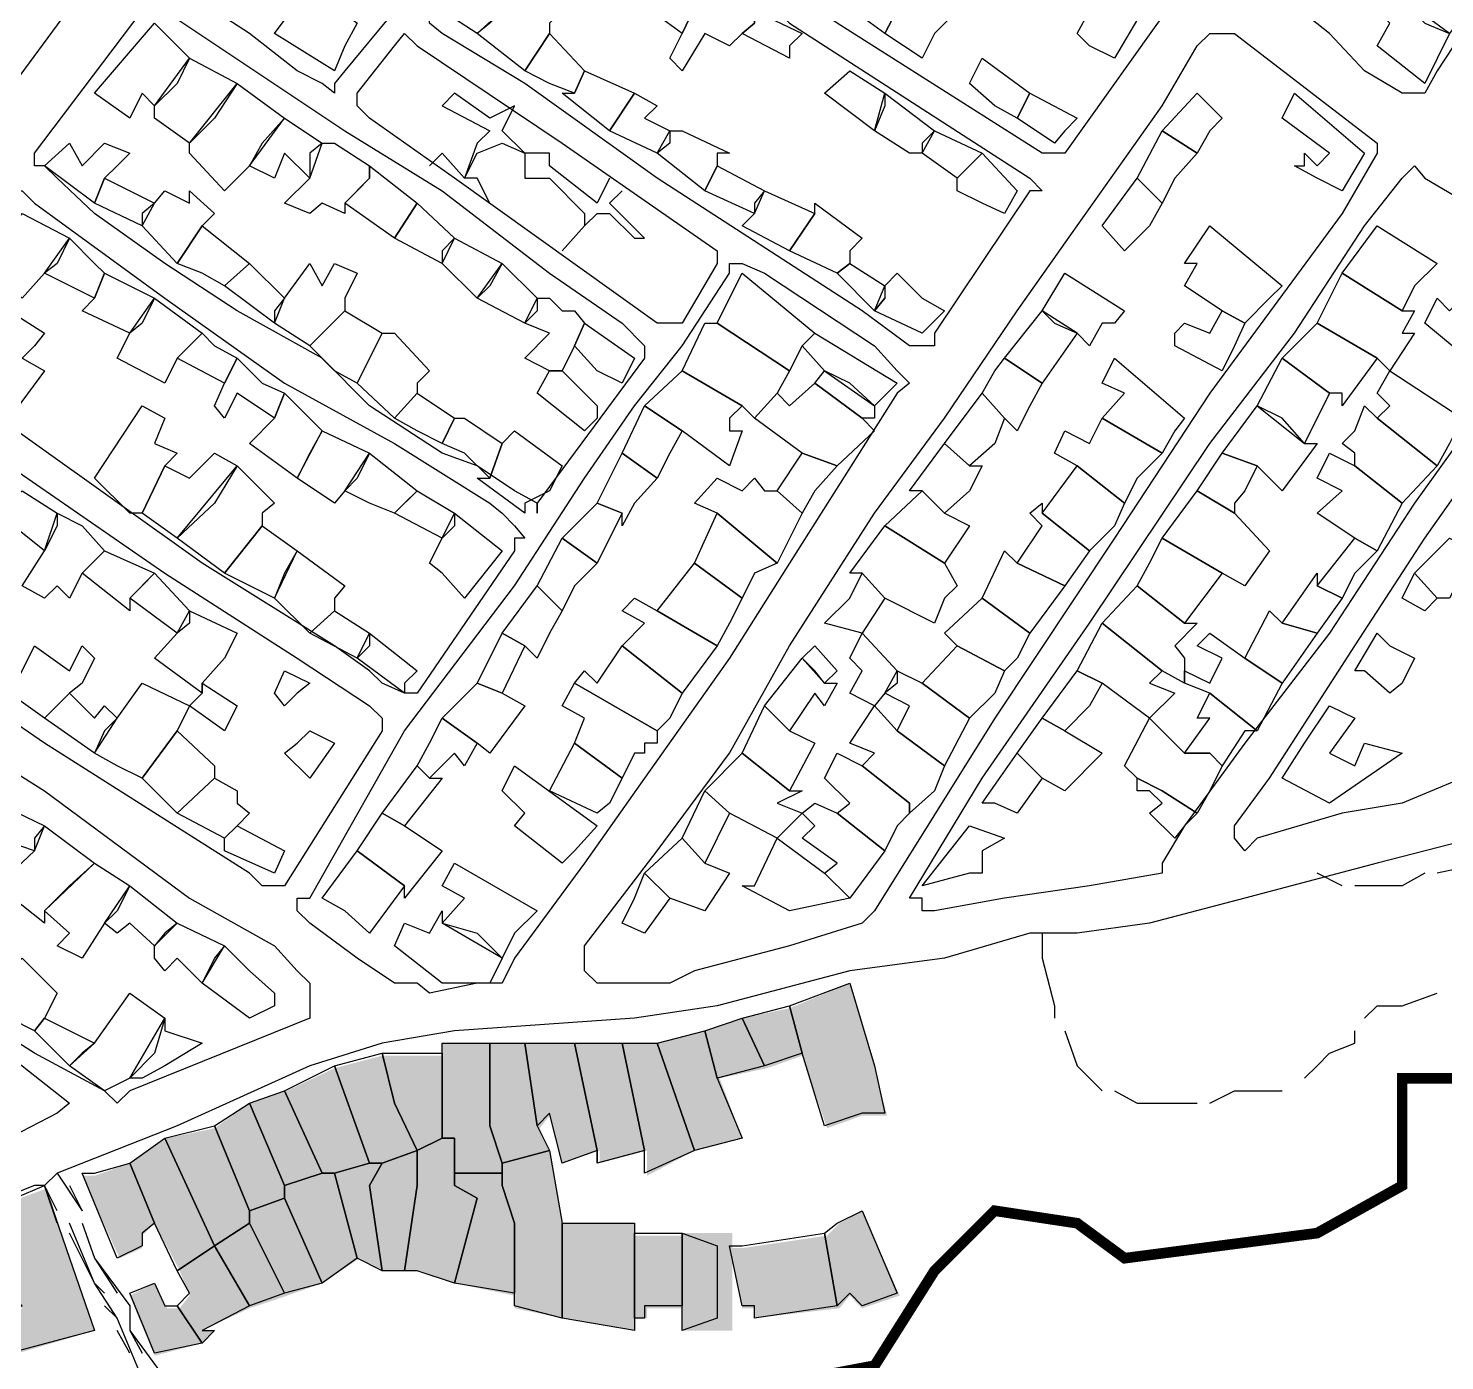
# Model space of a CAD drawing. Header units: millimetres. Extents: x -3588 to 75209, y -3737 to 38254.
# Drawn here: x 4375.6 to 4535.5, y 20234.6 to 20385.1 of the extents above; entities that cross this region are included whole.
import ezdxf

# ---------------------------------------------------------------- set-up
doc = ezdxf.new("R2010")
doc.units = ezdxf.units.MM
doc.layers.add('H', color=250, linetype='Continuous')
doc.layers.add('P', color=253, linetype='Continuous')

msp = doc.modelspace()

# ---------------------------------------------------------------- hatches: boundary and pattern name
at = {"layer": 'H', "linetype": 'Continuous'}
for points in [[(4462.976, 20269.082), (4461.552, 20274.443), (4468.338, 20277.26), (4471.154, 20267.674), (4472.563, 20262.312), (4469.746, 20262.312), (4465.793, 20260.888), (4462.976, 20269.082), (4462.976, 20269.082)], [(4462.976, 20269.082), (4459.024, 20267.674), (4456.191, 20273.323), (4461.552, 20274.443), (4462.976, 20269.082), (4462.976, 20269.082)], [(4459.024, 20267.674), (4453.662, 20266.537), (4452.238, 20271.899), (4456.191, 20273.323), (4459.024, 20267.674), (4459.024, 20267.674)], [(4453.662, 20266.537), (4456.191, 20259.768), (4450.83, 20258.36), (4446.877, 20270.49), (4452.238, 20271.899), (4453.662, 20266.537), (4453.662, 20266.537)], [(4419.782, 20258.36), (4415.541, 20256.935), (4414.133, 20256.935), (4410.18, 20267.674), (4415.541, 20269.082), (4416.95, 20263.721), (4419.782, 20258.36), (4419.782, 20258.36)], [(4422.327, 20269.082), (4422.327, 20259.768), (4419.782, 20258.36), (4416.95, 20263.721), (4415.541, 20269.082), (4422.327, 20269.082), (4422.327, 20269.082)], [(4429.097, 20256.935), (4429.097, 20255.527), (4423.735, 20255.527), (4423.735, 20259.768), (4422.327, 20259.768), (4422.327, 20269.082), (4422.327, 20270.49), (4427.688, 20270.49), (4427.688, 20260.888), (4429.097, 20256.935), (4429.097, 20256.935)], [(4431.913, 20270.49), (4433.338, 20260.888), (4434.458, 20258.36), (4429.097, 20256.935), (4427.688, 20260.888), (4427.688, 20270.49), (4431.913, 20270.49), (4431.913, 20270.49)], [(4431.913, 20270.49), (4437.275, 20270.49), (4440.107, 20258.36), (4435.866, 20256.935), (4434.458, 20262.312), (4433.338, 20260.888), (4431.913, 20270.49), (4431.913, 20270.49)], [(4445.468, 20258.36), (4440.107, 20256.935), (4440.107, 20258.36), (4437.275, 20270.49), (4442.652, 20270.49), (4445.468, 20258.36), (4445.468, 20258.36)], [(4450.83, 20258.36), (4445.468, 20255.527), (4445.468, 20258.36), (4442.652, 20270.49), (4446.877, 20270.49), (4450.83, 20258.36), (4450.83, 20258.36)], [(4414.133, 20256.935), (4410.18, 20255.527), (4408.772, 20255.527), (4404.819, 20265.129), (4410.18, 20267.674), (4414.133, 20256.935), (4414.133, 20256.935)], [(4408.772, 20255.527), (4404.819, 20254.119), (4400.578, 20263.721), (4404.819, 20265.129), (4408.772, 20255.527), (4408.772, 20255.527)], [(4404.819, 20254.119), (4404.819, 20252.998), (4400.578, 20251.574), (4396.625, 20260.888), (4400.578, 20263.721), (4404.819, 20254.119), (4404.819, 20254.119)], [(4387.039, 20256.935), (4391.264, 20259.768), (4396.625, 20247.349), (4392.688, 20244.804), (4389.856, 20250.166), (4387.039, 20256.935), (4387.039, 20256.935)], [(4396.625, 20260.888), (4400.578, 20251.574), (4400.578, 20250.166), (4396.625, 20247.349), (4391.264, 20259.768), (4396.625, 20260.888), (4396.625, 20260.888)], [(4423.735, 20255.527), (4423.735, 20254.119), (4426.552, 20252.998), (4423.735, 20243.396), (4419.782, 20244.804), (4418.374, 20244.804), (4419.782, 20254.119), (4419.782, 20258.36), (4422.327, 20259.768), (4423.735, 20259.768), (4423.735, 20255.527), (4423.735, 20255.527)], [(4419.782, 20258.36), (4419.782, 20254.119), (4418.374, 20244.804), (4415.541, 20244.804), (4414.133, 20254.119), (4415.541, 20256.935), (4419.782, 20258.36), (4419.782, 20258.36)], [(4435.866, 20250.166), (4435.866, 20239.443), (4430.505, 20240.563), (4430.505, 20241.988), (4430.505, 20244.804), (4430.505, 20250.166), (4429.097, 20254.119), (4429.097, 20255.527), (4429.097, 20256.935), (4434.458, 20258.36), (4435.866, 20250.166), (4435.866, 20250.166)], [(4440.107, 20256.935), (4440.107, 20258.36), (4440.107, 20256.935), (4440.107, 20256.935)], [(4387.039, 20256.935), (4389.856, 20250.166), (4388.447, 20248.757), (4388.447, 20247.349), (4385.903, 20246.213), (4381.678, 20255.527), (4383.086, 20255.527), (4387.039, 20256.935), (4387.039, 20256.935)], [(4414.133, 20256.935), (4415.541, 20256.935), (4414.133, 20254.119), (4415.541, 20244.804), (4413.013, 20246.213), (4410.18, 20255.527), (4414.133, 20256.935), (4414.133, 20256.935)], [(4410.18, 20255.527), (4413.013, 20246.213), (4408.772, 20243.396), (4404.819, 20252.998), (4404.819, 20254.119), (4408.772, 20255.527), (4410.18, 20255.527), (4410.18, 20255.527)], [(4430.505, 20241.988), (4423.735, 20243.396), (4426.552, 20252.998), (4423.735, 20254.119), (4423.735, 20255.527), (4429.097, 20255.527), (4429.097, 20254.119), (4430.505, 20250.166), (4430.505, 20244.804), (4430.505, 20241.988), (4430.505, 20241.988)], [(4383.086, 20238.035), (4373.484, 20235.202), (4372.363, 20239.443), (4374.892, 20240.563), (4373.484, 20241.988), (4370.939, 20251.574), (4377.725, 20254.119), (4380.253, 20246.213), (4383.086, 20238.035), (4383.086, 20238.035)], [(4408.772, 20243.396), (4404.819, 20241.988), (4400.578, 20250.166), (4400.578, 20251.574), (4404.819, 20252.998), (4408.772, 20243.396), (4408.772, 20243.396)], [(4465.793, 20248.757), (4467.201, 20250.166), (4469.746, 20251.574), (4473.987, 20241.988), (4469.746, 20240.563), (4468.338, 20241.988), (4467.201, 20240.563), (4465.793, 20248.757), (4465.793, 20248.757)], [(4396.625, 20247.349), (4400.578, 20250.166), (4404.819, 20241.988), (4400.578, 20240.563), (4396.625, 20247.349), (4396.625, 20247.349)], [(4435.866, 20250.166), (4444.06, 20250.166), (4444.06, 20248.757), (4444.06, 20239.443), (4444.06, 20238.035), (4435.866, 20239.443), (4435.866, 20250.166), (4435.866, 20250.166)], [(4449.421, 20240.563), (4445.468, 20240.563), (4445.468, 20239.443), (4444.06, 20239.443), (4444.06, 20248.757), (4449.421, 20248.757), (4449.421, 20240.563), (4449.421, 20240.563)], [(4449.421, 20238.035), (4455.071, 20238.035), (4455.071, 20249.045), (4449.421, 20249.045), (4449.421, 20238.035)], [(4465.793, 20248.757), (4467.201, 20240.563), (4457.599, 20239.443), (4457.599, 20240.563), (4456.191, 20240.563), (4454.783, 20247.349), (4456.191, 20247.349), (4465.793, 20248.757), (4465.793, 20248.757)], [(4392.688, 20244.804), (4396.625, 20247.349), (4400.578, 20240.563), (4395.217, 20238.035), (4396.625, 20238.035), (4395.217, 20236.611), (4392.688, 20240.563), (4393.808, 20241.988), (4392.688, 20244.804), (4392.688, 20244.804)], [(4387.039, 20241.988), (4389.856, 20243.396), (4391.264, 20240.563), (4392.688, 20240.563), (4395.217, 20236.611), (4389.856, 20235.202), (4387.039, 20241.988), (4387.039, 20241.988)]]:
    msp.add_hatch(color=256, dxfattribs=at).paths.add_polyline_path(points)

# ---------------------------------------------------------------- linework, layer by layer
at = {"layer": 'P'}
for points in [[(4400.578, 20384.533), (4396.625, 20387.077), (4390.992, 20389.894), (4390.992, 20391.318), (4390.992, 20392.439), (4396.625, 20402.041), (4405.955, 20415.596), (4415.541, 20430.544), (4424.856, 20442.69), (4426.28, 20442.69), (4427.688, 20442.69), (4429.097, 20442.69), (4444.06, 20431.968), (4445.18, 20430.544), (4445.18, 20429.135), (4444.06, 20427.727), (4430.505, 20408.81), (4416.95, 20387.077), (4411.317, 20380.308), (4410.18, 20378.884), (4410.18, 20377.763), (4408.772, 20378.884), (4405.955, 20380.308), (4400.578, 20384.533)], [(4369.531, 20373.522), (4353.159, 20385.669), (4351.751, 20385.669), (4351.751, 20387.077), (4359.929, 20398.088), (4374.892, 20419.533), (4387.039, 20438.737), (4388.447, 20438.737), (4389.856, 20438.737), (4395.217, 20434.496), (4404.531, 20427.727), (4405.955, 20426.319), (4405.955, 20425.182), (4403.411, 20419.533), (4393.808, 20405.994), (4387.039, 20396.68), (4372.075, 20376.355), (4370.667, 20373.522), (4369.531, 20373.522)], [(4532.129, 20377.763), (4530.72, 20377.763), (4526.479, 20380.308), (4522.526, 20384.533), (4515.757, 20389.894), (4514.348, 20389.894), (4514.348, 20391.318), (4514.348, 20392.439), (4523.951, 20404.858), (4532.129, 20415.596), (4542.851, 20433.088)], [(4491.479, 20370.994), (4490.071, 20370.994), (4466.929, 20385.669), (4435.866, 20407.402), (4435.866, 20408.81), (4448.013, 20426.319), (4448.013, 20427.727), (4449.421, 20427.727), (4451.966, 20426.319), (4457.599, 20422.366), (4487.254, 20400.633), (4503.626, 20389.894), (4505.034, 20388.486), (4492.615, 20370.994), (4491.479, 20370.994)], [(4454.783, 20392.439), (4461.552, 20385.669), (4488.662, 20368.161), (4490.071, 20366.753), (4488.662, 20366.753), (4477.924, 20350.669), (4477.924, 20349.245), (4476.516, 20349.245), (4475.107, 20349.245), (4469.746, 20353.198), (4446.605, 20368.161), (4431.641, 20378.884), (4422.327, 20384.533), (4420.903, 20385.669), (4420.903, 20387.077), (4420.903, 20388.486), (4433.05, 20405.994), (4434.458, 20405.994), (4446.605, 20398.088), (4454.783, 20392.439)], [(4451.966, 20389.894), (4449.421, 20384.533), (4444.06, 20388.486), (4448.013, 20393.847), (4448.013, 20395.271), (4453.374, 20391.318), (4451.966, 20389.894)], [(4473.699, 20393.847), (4472.291, 20392.439), (4476.516, 20391.318), (4475.107, 20389.894), (4472.291, 20384.533), (4466.929, 20388.486), (4471.154, 20393.847), (4472.291, 20396.68), (4473.699, 20395.271), (4473.699, 20393.847)], [(4534.673, 20392.439), (4540.034, 20389.894), (4536.081, 20384.533), (4530.72, 20388.486), (4533.265, 20391.318), (4532.129, 20391.318), (4533.265, 20393.847), (4534.673, 20392.439)], [(4457.599, 20387.077), (4457.599, 20385.669), (4456.191, 20384.533), (4454.783, 20383.125), (4451.966, 20384.533), (4449.421, 20380.308), (4448.013, 20381.716), (4449.421, 20384.533), (4451.966, 20389.894), (4453.374, 20391.318), (4457.599, 20387.077)], [(4495.432, 20383.125), (4494.024, 20384.533), (4495.432, 20387.077), (4498.249, 20391.318), (4502.202, 20388.486), (4498.249, 20381.716), (4495.432, 20383.125)], [(4411.317, 20383.125), (4410.18, 20380.308), (4403.411, 20384.533), (4407.364, 20389.894), (4412.725, 20385.669), (4411.317, 20383.125)], [(4427.688, 20385.669), (4426.28, 20384.533), (4422.327, 20387.077), (4423.735, 20389.894), (4429.097, 20387.077), (4427.688, 20385.669)], [(4434.458, 20385.669), (4434.458, 20384.533), (4431.641, 20380.308), (4426.28, 20384.533), (4429.097, 20387.077), (4430.505, 20389.894), (4435.866, 20387.077), (4434.458, 20385.669)], [(4477.924, 20384.533), (4476.516, 20381.716), (4472.291, 20384.533), (4475.107, 20389.894), (4480.469, 20387.077), (4477.924, 20384.533)], [(4533.265, 20385.669), (4536.081, 20384.533), (4533.265, 20378.884), (4527.904, 20383.125), (4529.312, 20385.669), (4527.904, 20387.077), (4530.72, 20388.486), (4533.265, 20385.669)], [(4540.034, 20388.486), (4534.673, 20380.308), (4533.265, 20377.763), (4532.129, 20377.763)], [(4426.28, 20335.706), (4422.327, 20337.114), (4414.133, 20342.475), (4408.772, 20347.836), (4399.17, 20353.198), (4390.992, 20358.559), (4383.086, 20364.208), (4378.845, 20368.161), (4377.437, 20369.569), (4376.3, 20369.569), (4376.3, 20370.994), (4388.447, 20387.077)], [(4392.4, 20378.884), (4389.856, 20376.355), (4388.447, 20377.763), (4387.039, 20374.947), (4383.086, 20377.763), (4389.856, 20385.669), (4393.808, 20381.716), (4392.4, 20378.884)], [(4390.992, 20387.077), (4411.317, 20373.522), (4422.327, 20366.753), (4434.458, 20357.439), (4442.652, 20351.789), (4445.18, 20349.245), (4445.18, 20347.836), (4433.05, 20331.465), (4433.05, 20330.344), (4433.05, 20331.465), (4430.505, 20332.873), (4426.28, 20335.706)], [(4461.552, 20383.125), (4461.552, 20381.716), (4456.191, 20384.533), (4457.599, 20385.669), (4457.599, 20387.077), (4462.976, 20384.533), (4461.552, 20383.125)], [(4448.013, 20351.789), (4446.605, 20351.789), (4423.735, 20368.161), (4414.133, 20374.947), (4412.725, 20376.355), (4412.725, 20377.763), (4416.95, 20383.125), (4418.086, 20384.533), (4419.494, 20383.125), (4435.866, 20372.114), (4453.374, 20359.983), (4453.374, 20358.559), (4449.421, 20351.789), (4448.013, 20351.789)], [(4434.458, 20378.884), (4431.641, 20380.308), (4434.458, 20384.533), (4438.411, 20380.308), (4437.275, 20377.763), (4434.458, 20378.884)], [(4527.904, 20372.114), (4527.904, 20370.994), (4523.951, 20364.208), (4508.987, 20343.883), (4498.249, 20327.512), (4484.71, 20307.187), (4471.154, 20285.454), (4469.746, 20284.046), (4461.552, 20281.501), (4450.83, 20278.684), (4448.013, 20277.26), (4442.652, 20277.26), (4441.227, 20277.26), (4439.819, 20277.26), (4438.411, 20278.684), (4438.411, 20280.093), (4438.411, 20281.501), (4446.605, 20292.223), (4454.783, 20303.234), (4461.552, 20315.381), (4471.154, 20330.344), (4479.06, 20341.067), (4487.254, 20353.198), (4494.024, 20362.8), (4503.626, 20376.355), (4507.579, 20383.125), (4508.987, 20384.533), (4510.395, 20384.533), (4511.804, 20384.533), (4527.904, 20372.114)], [(4396.625, 20374.947), (4393.808, 20372.114), (4389.856, 20374.947), (4389.856, 20376.355), (4393.808, 20381.716), (4399.17, 20378.884), (4396.625, 20374.947)], [(4484.71, 20376.355), (4481.877, 20378.884), (4483.301, 20381.716), (4488.662, 20377.763), (4487.254, 20374.947), (4484.71, 20376.355)], [(4441.227, 20373.522), (4435.866, 20377.763), (4437.275, 20377.763), (4438.411, 20380.308), (4444.06, 20377.763), (4441.227, 20373.522)], [(4472.291, 20376.355), (4471.154, 20373.522), (4465.505, 20377.763), (4468.338, 20380.308), (4472.291, 20377.763), (4472.291, 20376.355)], [(4402.002, 20372.114), (4400.578, 20369.569), (4397.761, 20366.753), (4393.808, 20370.994), (4393.808, 20372.114), (4399.17, 20378.884), (4404.531, 20374.947), (4402.002, 20372.114)], [(4430.505, 20376.355), (4427.688, 20374.947), (4423.735, 20377.763), (4422.327, 20376.355), (4427.688, 20373.522), (4426.28, 20372.114), (4424.856, 20368.161), (4422.327, 20370.994), (4420.903, 20369.569)], [(4448.013, 20372.114), (4446.605, 20370.994), (4441.227, 20373.522), (4444.06, 20377.763), (4446.605, 20376.355), (4445.18, 20374.947), (4448.013, 20373.522), (4448.013, 20372.114)], [(4476.516, 20372.114), (4476.516, 20370.994), (4475.107, 20370.994), (4471.154, 20373.522), (4472.291, 20377.763), (4477.924, 20373.522), (4476.516, 20372.114)], [(4492.615, 20373.522), (4491.479, 20372.114), (4487.254, 20374.947), (4488.662, 20377.763), (4494.024, 20374.947), (4492.615, 20373.522)], [(4508.987, 20373.522), (4507.579, 20370.994), (4503.626, 20373.522), (4507.579, 20377.763), (4510.395, 20374.947), (4508.987, 20373.522)], [(4521.118, 20368.161), (4518.573, 20369.569), (4519.71, 20369.569), (4519.71, 20370.994), (4521.118, 20369.569), (4522.526, 20370.994), (4517.165, 20374.947), (4518.573, 20377.763), (4526.479, 20370.994), (4523.951, 20366.753), (4521.118, 20368.161)], [(4441.227, 20368.161), (4439.819, 20365.344), (4434.458, 20369.569), (4434.458, 20370.994), (4431.641, 20370.994), (4429.097, 20373.522), (4430.505, 20376.355)], [(4407.364, 20370.994), (4407.364, 20368.161), (4404.531, 20370.994), (4403.411, 20368.161), (4400.578, 20369.569), (4404.531, 20374.947), (4408.772, 20372.114), (4407.364, 20370.994)], [(4453.374, 20370.994), (4453.374, 20369.569), (4451.966, 20366.753), (4446.605, 20370.994), (4448.013, 20373.522), (4449.421, 20373.522), (4454.783, 20370.994), (4453.374, 20370.994)], [(4481.877, 20369.569), (4480.469, 20368.161), (4476.516, 20370.994), (4477.924, 20373.522), (4483.301, 20370.994), (4481.877, 20369.569)], [(4505.034, 20368.161), (4503.626, 20365.344), (4500.793, 20368.161), (4503.626, 20373.522), (4507.579, 20370.994), (4505.034, 20368.161)], [(4385.631, 20369.569), (4384.206, 20368.161), (4383.086, 20365.344), (4377.437, 20369.569), (4380.253, 20372.114), (4381.678, 20369.569), (4384.206, 20372.114), (4387.039, 20370.994), (4385.631, 20369.569)], [(4412.725, 20366.753), (4411.317, 20365.344), (4411.317, 20364.208), (4408.772, 20365.344), (4407.364, 20364.208), (4404.531, 20365.344), (4407.364, 20368.161), (4408.772, 20372.114), (4410.18, 20372.114), (4414.133, 20369.569), (4414.133, 20368.161), (4412.725, 20366.753)], [(4427.688, 20365.344), (4426.28, 20368.161), (4424.856, 20368.161), (4426.28, 20370.994), (4429.097, 20372.114), (4431.641, 20370.994), (4431.641, 20369.569), (4431.641, 20368.161), (4434.458, 20368.161), (4438.411, 20364.208), (4438.411, 20362.8)], [(4483.301, 20365.344), (4480.469, 20366.753), (4480.469, 20368.161), (4483.301, 20370.994), (4487.254, 20366.753), (4485.83, 20364.208), (4483.301, 20365.344)], [(4388.447, 20364.208), (4388.447, 20362.8), (4383.086, 20365.344), (4384.206, 20368.161), (4389.856, 20365.344), (4388.447, 20364.208)], [(4416.95, 20361.391), (4411.317, 20365.344), (4414.133, 20368.161), (4414.133, 20369.569), (4419.494, 20365.344), (4416.95, 20361.391)], [(4457.599, 20365.344), (4457.599, 20364.208), (4451.966, 20366.753), (4453.374, 20369.569), (4458.736, 20366.753), (4457.599, 20365.344)], [(4477.924, 20285.454), (4476.516, 20285.454), (4476.516, 20286.862), (4475.107, 20286.862), (4483.301, 20300.417), (4495.432, 20317.909), (4508.987, 20338.234), (4518.573, 20350.669), (4526.479, 20362.8), (4530.72, 20368.161), (4532.129, 20369.569), (4533.265, 20368.161), (4549.637, 20358.559)], [(4502.202, 20362.8), (4499.385, 20359.983), (4496.84, 20362.8), (4500.793, 20368.161), (4503.626, 20365.344), (4502.202, 20362.8)], [(4430.505, 20328.92), (4431.641, 20327.512), (4430.505, 20327.512), (4430.505, 20326.103), (4419.494, 20310.02), (4418.086, 20310.02), (4415.541, 20311.14), (4414.133, 20312.548), (4410.18, 20315.381), (4395.217, 20324.695), (4376.3, 20338.234), (4362.761, 20347.836), (4361.353, 20349.245), (4362.761, 20350.669), (4373.484, 20366.753), (4374.892, 20366.753), (4376.3, 20365.344), (4390.992, 20354.622), (4404.531, 20345.02), (4416.95, 20338.234), (4427.688, 20331.465), (4429.097, 20330.344), (4430.505, 20328.92)], [(4396.625, 20364.208), (4395.217, 20362.8), (4392.4, 20358.559), (4388.447, 20362.8), (4389.856, 20365.344), (4390.992, 20366.753), (4393.808, 20365.344), (4393.808, 20366.753), (4396.625, 20364.208)], [(4438.411, 20362.8), (4439.819, 20364.208), (4441.227, 20364.208), (4444.06, 20361.391), (4445.18, 20361.391), (4441.227, 20365.344), (4442.652, 20366.753)], [(4461.552, 20359.983), (4456.191, 20362.8), (4457.599, 20364.208), (4458.736, 20366.753), (4464.385, 20364.208), (4461.552, 20359.983)], [(4422.327, 20359.983), (4422.327, 20358.559), (4416.95, 20361.391), (4419.494, 20365.344), (4423.735, 20361.391), (4422.327, 20359.983)], [(4468.338, 20359.983), (4468.338, 20358.559), (4466.929, 20357.439), (4461.552, 20359.983), (4464.385, 20364.208), (4464.385, 20365.344), (4469.746, 20361.391), (4468.338, 20359.983)], [(4378.845, 20358.559), (4377.437, 20357.439), (4374.892, 20354.622), (4370.667, 20358.559), (4374.892, 20364.208), (4380.253, 20361.391), (4378.845, 20358.559)], [(4395.217, 20357.439), (4392.4, 20358.559), (4395.217, 20362.8), (4400.578, 20358.559), (4397.761, 20356.03), (4395.217, 20357.439)], [(4438.411, 20362.8), (4435.866, 20359.983)], [(4515.757, 20354.622), (4512.94, 20351.789), (4510.395, 20353.198), (4506.155, 20356.03), (4507.579, 20358.559), (4506.155, 20358.559), (4508.987, 20362.8), (4517.165, 20356.03), (4515.757, 20354.622)], [(4532.129, 20356.03), (4530.72, 20353.198), (4523.951, 20357.439), (4527.904, 20362.8), (4534.673, 20358.559), (4532.129, 20356.03)], [(4383.086, 20358.559), (4384.206, 20357.439), (4383.086, 20354.622), (4377.437, 20357.439), (4380.253, 20361.391), (4383.086, 20358.559)], [(4427.688, 20356.03), (4426.28, 20354.622), (4422.327, 20358.559), (4423.735, 20361.391), (4429.097, 20358.559), (4427.688, 20356.03)], [(4403.411, 20353.198), (4403.411, 20351.789), (4397.761, 20356.03), (4400.578, 20358.559), (4404.531, 20354.622), (4403.411, 20353.198)], [(4411.317, 20354.622), (4411.317, 20353.198), (4407.364, 20349.245), (4403.411, 20351.789), (4404.531, 20354.622), (4407.364, 20358.559), (4408.772, 20356.03), (4410.18, 20358.559), (4412.725, 20357.439), (4411.317, 20354.622)], [(4419.494, 20277.26), (4418.086, 20277.26), (4416.95, 20277.26), (4412.725, 20280.093), (4407.364, 20284.046), (4405.955, 20285.454), (4405.955, 20286.862), (4407.364, 20286.862), (4418.086, 20305.779), (4430.505, 20322.15), (4438.411, 20334.297), (4444.06, 20342.475), (4449.421, 20349.245), (4454.783, 20357.439), (4454.783, 20358.559), (4456.191, 20358.559), (4458.736, 20357.439), (4471.154, 20349.245), (4473.699, 20346.428), (4475.107, 20345.02), (4473.699, 20343.883), (4461.552, 20324.695), (4454.783, 20313.972), (4445.18, 20300.417), (4438.411, 20290.815), (4430.505, 20280.093), (4429.097, 20277.26), (4426.28, 20277.26), (4420.903, 20276.14), (4419.494, 20277.26)], [(4433.05, 20353.198), (4431.641, 20351.789), (4426.28, 20354.622), (4429.097, 20358.559), (4433.05, 20354.622), (4433.05, 20353.198)], [(4472.291, 20354.622), (4471.154, 20353.198), (4466.929, 20357.439), (4468.338, 20358.559), (4472.291, 20356.03), (4472.291, 20354.622)], [(4388.447, 20351.789), (4387.039, 20350.669), (4381.678, 20353.198), (4383.086, 20354.622), (4384.206, 20357.439), (4389.856, 20354.622), (4388.447, 20351.789)], [(4454.783, 20354.622), (4456.191, 20357.439), (4464.385, 20350.669), (4462.976, 20349.245), (4461.552, 20346.428), (4453.374, 20351.789), (4454.783, 20354.622)], [(4476.516, 20354.622), (4479.06, 20353.198), (4476.516, 20350.669), (4471.154, 20353.198), (4472.291, 20354.622), (4471.154, 20353.198), (4472.291, 20356.03), (4473.699, 20357.439), (4476.516, 20354.622)], [(4498.249, 20351.789), (4496.84, 20351.789), (4495.432, 20349.245), (4494.024, 20350.669), (4490.071, 20353.198), (4492.615, 20357.439), (4499.385, 20353.198), (4498.249, 20351.789)], [(4530.72, 20353.198), (4532.129, 20353.198), (4530.72, 20350.669), (4532.129, 20350.669), (4529.312, 20346.428), (4527.904, 20347.836), (4521.118, 20351.789), (4523.951, 20357.439), (4530.72, 20353.198)], [(4540.034, 20354.622), (4540.034, 20353.198), (4544.275, 20350.669), (4541.443, 20345.02), (4533.265, 20351.789), (4534.673, 20354.622), (4536.081, 20353.198), (4538.898, 20356.03), (4540.034, 20354.622)], [(4393.808, 20349.245), (4392.4, 20347.836), (4390.992, 20345.02), (4385.631, 20347.836), (4387.039, 20350.669), (4389.856, 20354.622), (4395.217, 20350.669), (4393.808, 20349.245)], [(4434.458, 20354.622), (4435.866, 20353.198), (4437.275, 20353.198), (4438.411, 20351.789), (4437.275, 20349.245), (4435.866, 20346.428), (4434.458, 20346.428), (4431.641, 20347.836), (4434.458, 20350.669), (4431.641, 20351.789), (4433.05, 20354.622), (4434.458, 20354.622)], [(4541.443, 20301.826), (4537.49, 20300.417), (4530.72, 20297.585), (4523.951, 20296.464), (4514.348, 20293.648), (4512.94, 20292.223), (4511.804, 20293.648), (4511.804, 20295.056), (4515.757, 20300.417), (4525.359, 20315.381), (4533.265, 20327.512), (4542.851, 20341.067), (4548.228, 20347.836), (4552.453, 20353.198), (4552.453, 20354.622), (4553.59, 20354.622), (4569.961, 20343.883), (4569.961, 20342.475), (4571.37, 20339.658), (4561.767, 20326.103), (4553.59, 20313.972), (4548.228, 20307.187), (4544.275, 20304.37), (4541.443, 20301.826)], [(4376.3, 20349.245), (4374.892, 20347.836), (4377.437, 20346.428), (4373.484, 20341.067), (4368.122, 20345.02), (4370.667, 20347.836), (4373.484, 20353.198), (4377.437, 20350.669), (4376.3, 20349.245)], [(4410.18, 20346.428), (4407.364, 20349.245), (4411.317, 20353.198), (4415.541, 20350.669), (4412.725, 20345.02), (4410.18, 20346.428)], [(4491.479, 20351.789), (4494.024, 20350.669), (4490.071, 20345.02), (4485.83, 20347.836), (4490.071, 20353.198), (4491.479, 20351.789)], [(4511.804, 20349.245), (4510.395, 20346.428), (4505.034, 20349.245), (4505.034, 20350.669), (4506.155, 20351.789), (4508.987, 20350.669), (4510.395, 20353.198), (4512.94, 20351.789), (4511.804, 20349.245)], [(4396.625, 20349.245), (4399.17, 20347.836), (4397.761, 20345.02), (4392.4, 20347.836), (4395.217, 20350.669), (4396.625, 20349.245)], [(4419.494, 20345.02), (4419.494, 20343.883), (4416.95, 20341.067), (4412.725, 20345.02), (4415.541, 20350.669), (4416.95, 20350.669), (4420.903, 20346.428), (4419.494, 20345.02)], [(4439.819, 20346.428), (4437.275, 20349.245), (4438.411, 20351.789), (4444.06, 20347.836), (4442.652, 20345.02), (4439.819, 20346.428)], [(4460.144, 20343.883), (4457.599, 20341.067), (4456.191, 20342.475), (4449.421, 20346.428), (4451.966, 20351.789), (4453.374, 20351.789), (4461.552, 20346.428), (4460.144, 20343.883)], [(4468.338, 20345.02), (4465.505, 20346.428), (4462.976, 20349.245), (4464.385, 20350.669), (4473.699, 20345.02), (4471.154, 20342.475), (4468.338, 20345.02)], [(4523.951, 20343.883), (4522.526, 20343.883), (4517.165, 20347.836), (4521.118, 20351.789), (4527.904, 20347.836), (4523.951, 20342.475), (4523.951, 20343.883)], [(4402.002, 20345.02), (4404.531, 20343.883), (4403.411, 20341.067), (4399.17, 20343.883), (4397.761, 20341.067), (4396.625, 20342.475), (4397.761, 20345.02), (4399.17, 20347.836), (4402.002, 20345.02)], [(4484.71, 20346.428), (4485.83, 20347.836), (4490.071, 20345.02), (4488.662, 20342.475), (4487.254, 20339.658), (4485.83, 20341.067), (4483.301, 20343.883), (4484.71, 20346.428)], [(4505.034, 20339.658), (4503.626, 20337.114), (4496.84, 20341.067), (4499.385, 20343.883), (4496.84, 20345.02), (4498.249, 20347.836), (4506.155, 20341.067), (4505.034, 20339.658)], [(4517.165, 20341.067), (4514.348, 20342.475), (4517.165, 20347.836), (4522.526, 20343.883), (4519.71, 20338.234), (4517.165, 20341.067)], [(4439.819, 20341.067), (4438.411, 20339.658), (4433.05, 20343.883), (4434.458, 20346.428), (4435.866, 20346.428), (4439.819, 20342.475), (4439.819, 20341.067)], [(4454.783, 20341.067), (4454.783, 20339.658), (4456.191, 20339.658), (4454.783, 20335.706), (4449.421, 20339.658), (4445.18, 20342.475), (4449.421, 20346.428), (4456.191, 20342.475), (4454.783, 20341.067)], [(4471.154, 20341.067), (4469.746, 20341.067), (4464.385, 20345.02), (4465.505, 20346.428), (4471.154, 20342.475), (4471.154, 20341.067)], [(4542.851, 20346.428), (4532.129, 20331.465), (4522.526, 20316.789), (4512.94, 20304.37), (4506.155, 20295.056), (4503.626, 20290.815), (4503.626, 20289.695), (4495.432, 20288.271), (4485.83, 20286.862), (4477.924, 20285.454)], [(4536.081, 20338.234), (4534.673, 20335.706), (4527.904, 20341.067), (4529.312, 20342.475), (4527.904, 20343.883), (4529.312, 20346.428), (4537.49, 20341.067), (4536.081, 20338.234)], [(4346.389, 20324.695), (4346.389, 20326.103), (4349.206, 20330.344), (4358.52, 20345.02), (4359.929, 20345.02), (4390.992, 20323.559), (4405.955, 20313.972), (4414.133, 20308.595), (4415.541, 20307.187), (4415.541, 20305.779), (4404.531, 20288.271), (4403.411, 20288.271), (4402.002, 20288.271), (4400.578, 20289.695), (4377.437, 20304.37), (4347.798, 20324.695), (4346.389, 20324.695)], [(4469.746, 20341.067), (4471.154, 20339.658), (4466.929, 20335.706), (4462.976, 20337.114), (4457.599, 20341.067), (4460.144, 20343.883), (4461.552, 20342.475), (4464.385, 20345.02), (4469.746, 20341.067)], [(4388.447, 20330.344), (4387.039, 20330.344), (4383.086, 20334.297), (4388.447, 20342.475), (4390.992, 20341.067), (4389.856, 20338.234), (4392.4, 20337.114), (4390.992, 20335.706), (4388.447, 20330.344)], [(4407.364, 20337.114), (4405.955, 20334.297), (4400.578, 20338.234), (4403.411, 20341.067), (4404.531, 20343.883), (4408.772, 20339.658), (4407.364, 20337.114)], [(4419.494, 20339.658), (4416.95, 20341.067), (4419.494, 20343.883), (4423.735, 20341.067), (4422.327, 20338.234), (4419.494, 20339.658)], [(4448.013, 20337.114), (4446.605, 20334.297), (4442.652, 20337.114), (4445.18, 20342.475), (4449.421, 20339.658), (4448.013, 20337.114)], [(4484.71, 20338.234), (4481.877, 20335.706), (4479.06, 20338.234), (4483.301, 20343.883), (4485.83, 20341.067), (4484.71, 20338.234)], [(4519.71, 20338.234), (4521.118, 20338.234), (4517.165, 20332.873), (4514.348, 20335.706), (4510.395, 20337.114), (4514.348, 20342.475), (4519.71, 20338.234)], [(4525.359, 20339.658), (4526.479, 20342.475), (4527.904, 20341.067), (4534.673, 20335.706), (4530.72, 20331.465), (4525.359, 20335.706), (4525.359, 20337.114), (4523.951, 20338.234), (4525.359, 20339.658)], [(4424.856, 20337.114), (4422.327, 20338.234), (4423.735, 20341.067), (4424.856, 20341.067), (4429.097, 20338.234), (4427.688, 20334.297), (4424.856, 20337.114)], [(4500.793, 20334.297), (4499.385, 20331.465), (4494.024, 20335.706), (4491.479, 20337.114), (4492.615, 20339.658), (4495.432, 20338.234), (4496.84, 20341.067), (4503.626, 20337.114), (4500.793, 20334.297)], [(4412.725, 20334.297), (4411.317, 20332.873), (4410.18, 20331.465), (4405.955, 20334.297), (4408.772, 20339.658), (4414.133, 20337.114), (4412.725, 20334.297)], [(4434.458, 20332.873), (4431.641, 20331.465), (4431.641, 20330.344), (4426.28, 20334.297), (4427.688, 20334.297), (4429.097, 20338.234), (4430.505, 20339.658), (4435.866, 20335.706), (4434.458, 20332.873)], [(4481.877, 20332.873), (4479.06, 20330.344), (4476.516, 20332.873), (4475.107, 20332.873), (4479.06, 20338.234), (4481.877, 20335.706), (4483.301, 20335.706), (4481.877, 20332.873)], [(4396.625, 20331.465), (4392.4, 20327.512), (4388.447, 20330.344), (4390.992, 20335.706), (4393.808, 20334.297), (4396.625, 20337.114), (4399.17, 20335.706), (4396.625, 20331.465)], [(4418.086, 20331.465), (4416.95, 20330.344), (4414.133, 20331.465), (4411.317, 20332.873), (4414.133, 20337.114), (4419.494, 20332.873), (4418.086, 20331.465)], [(4444.06, 20331.465), (4442.652, 20328.92), (4442.652, 20330.344), (4439.819, 20331.465), (4442.652, 20337.114), (4446.605, 20334.297), (4444.06, 20331.465)], [(4464.385, 20332.873), (4462.976, 20330.344), (4460.144, 20332.873), (4462.976, 20337.114), (4466.929, 20335.706), (4464.385, 20332.873)], [(4512.94, 20332.873), (4511.804, 20331.465), (4511.804, 20330.344), (4507.579, 20332.873), (4510.395, 20337.114), (4514.348, 20335.706), (4512.94, 20332.873)], [(4525.359, 20335.706), (4530.72, 20331.465), (4527.904, 20326.103), (4525.359, 20327.512), (4521.118, 20330.344), (4523.951, 20332.873), (4521.118, 20334.297), (4522.526, 20337.114), (4525.359, 20335.706)], [(4402.002, 20330.344), (4402.002, 20328.92), (4397.761, 20323.559), (4392.4, 20327.512), (4399.17, 20335.706), (4403.411, 20331.465), (4402.002, 20330.344)], [(4498.249, 20328.92), (4495.432, 20326.103), (4490.071, 20330.344), (4494.024, 20335.706), (4499.385, 20331.465), (4498.249, 20328.92)], [(4458.736, 20332.873), (4460.144, 20332.873), (4462.976, 20330.344), (4460.144, 20324.695), (4453.374, 20330.344), (4450.83, 20331.465), (4453.374, 20334.297), (4456.191, 20332.873), (4457.599, 20334.297), (4458.736, 20332.873)], [(4378.845, 20328.92), (4377.437, 20326.103), (4372.075, 20330.344), (4374.892, 20332.873), (4378.845, 20330.344), (4378.845, 20328.92)], [(4423.735, 20328.92), (4422.327, 20327.512), (4416.95, 20330.344), (4419.494, 20332.873), (4423.735, 20330.344), (4423.735, 20328.92)], [(4441.227, 20327.512), (4439.819, 20324.695), (4435.866, 20327.512), (4439.819, 20331.465), (4442.652, 20330.344), (4441.227, 20327.512)], [(4479.06, 20330.344), (4481.877, 20328.92), (4479.06, 20324.695), (4472.291, 20328.92), (4476.516, 20332.873), (4479.06, 20330.344)], [(4490.071, 20330.344), (4495.432, 20326.103), (4492.615, 20322.15), (4487.254, 20324.695), (4490.071, 20328.92), (4488.662, 20330.344), (4490.071, 20331.465), (4490.071, 20330.344)], [(4511.804, 20330.344), (4515.757, 20326.103), (4512.94, 20322.15), (4510.395, 20323.559), (4503.626, 20327.512), (4507.579, 20332.873), (4511.804, 20330.344)], [(4381.678, 20328.92), (4384.206, 20326.103), (4381.678, 20323.559), (4380.253, 20320.742), (4378.845, 20322.15), (4377.437, 20320.742), (4374.892, 20322.15), (4377.437, 20326.103), (4378.845, 20330.344), (4381.678, 20328.92)], [(4422.327, 20323.559), (4420.903, 20324.695), (4422.327, 20327.512), (4423.735, 20330.344), (4429.097, 20326.103), (4424.856, 20320.742), (4422.327, 20323.559)], [(4457.599, 20323.559), (4456.191, 20320.742), (4450.83, 20324.695), (4453.374, 20330.344), (4460.144, 20324.695), (4457.599, 20323.559)], [(4404.531, 20323.559), (4403.411, 20320.742), (4397.761, 20323.559), (4402.002, 20328.92), (4405.955, 20326.103), (4404.531, 20323.559)], [(4479.06, 20320.742), (4477.924, 20317.909), (4472.291, 20320.742), (4469.746, 20323.559), (4468.338, 20323.559), (4472.291, 20328.92), (4479.06, 20324.695), (4480.469, 20322.15), (4479.06, 20320.742)], [(4437.275, 20322.15), (4435.866, 20319.334), (4433.05, 20322.15), (4435.866, 20327.512), (4439.819, 20324.695), (4437.275, 20322.15)], [(4502.202, 20324.695), (4503.626, 20327.512), (4510.395, 20323.559), (4506.155, 20317.909), (4500.793, 20322.15), (4502.202, 20324.695)], [(4525.359, 20323.559), (4523.951, 20320.742), (4521.118, 20322.15), (4525.359, 20327.512), (4527.904, 20326.103), (4525.359, 20323.559)], [(4538.898, 20326.103), (4536.081, 20320.742), (4534.673, 20320.742), (4532.129, 20323.559), (4536.081, 20327.512), (4538.898, 20326.103)], [(4388.447, 20322.15), (4387.039, 20320.742), (4387.039, 20319.334), (4381.678, 20323.559), (4384.206, 20326.103), (4389.856, 20323.559), (4388.447, 20322.15)], [(4410.18, 20320.742), (4410.18, 20319.334), (4407.364, 20316.789), (4403.411, 20320.742), (4405.955, 20326.103), (4411.317, 20322.15), (4410.18, 20320.742)], [(4487.254, 20324.695), (4492.615, 20322.15), (4488.662, 20316.789), (4483.301, 20320.742), (4485.83, 20326.103), (4487.254, 20324.695)], [(4393.808, 20317.909), (4392.4, 20316.789), (4387.039, 20320.742), (4389.856, 20323.559), (4393.808, 20319.334), (4393.808, 20317.909)], [(4454.783, 20317.909), (4453.374, 20315.381), (4446.605, 20319.334), (4450.83, 20324.695), (4456.191, 20320.742), (4454.783, 20317.909)], [(4468.338, 20320.742), (4469.746, 20323.559), (4472.291, 20320.742), (4469.746, 20316.789), (4465.505, 20317.909), (4468.338, 20320.742)], [(4521.118, 20322.15), (4523.951, 20320.742), (4521.118, 20316.789), (4517.165, 20317.909), (4521.118, 20323.559), (4521.118, 20322.15)], [(4534.673, 20320.742), (4533.265, 20319.334), (4530.72, 20320.742), (4532.129, 20323.559), (4534.673, 20320.742)], [(4434.458, 20316.789), (4433.05, 20313.972), (4431.641, 20315.381), (4429.097, 20316.789), (4433.05, 20322.15), (4435.866, 20319.334), (4434.458, 20316.789)], [(4507.579, 20317.909), (4505.034, 20315.381), (4506.155, 20313.972), (4506.155, 20312.548), (4506.155, 20311.14), (4503.626, 20312.548), (4496.84, 20317.909), (4500.793, 20322.15), (4506.155, 20317.909), (4507.579, 20317.909)], [(4363.882, 20277.26), (4353.159, 20285.454), (4339.604, 20293.648), (4334.243, 20299.009), (4330.018, 20300.417), (4330.018, 20301.826), (4330.018, 20303.234), (4341.028, 20320.742), (4342.437, 20320.742), (4343.557, 20320.742), (4344.981, 20319.334), (4359.929, 20310.02), (4377.437, 20299.009), (4393.808, 20286.862), (4403.411, 20281.501), (4405.955, 20278.684), (4407.364, 20277.26), (4407.364, 20274.731), (4407.364, 20273.323), (4387.039, 20265.129), (4385.631, 20263.721), (4384.206, 20265.129), (4376.3, 20269.37), (4363.882, 20277.26)], [(4446.605, 20319.334), (4453.374, 20315.381), (4449.421, 20310.02), (4442.652, 20315.381), (4445.18, 20317.909), (4442.652, 20319.334), (4444.06, 20320.742), (4446.605, 20319.334)], [(4487.254, 20313.972), (4485.83, 20312.548), (4480.469, 20315.381), (4479.06, 20316.789), (4483.301, 20320.742), (4488.662, 20316.789), (4487.254, 20313.972)], [(4397.761, 20313.972), (4395.217, 20311.14), (4395.217, 20310.02), (4389.856, 20313.972), (4392.4, 20316.789), (4393.808, 20319.334), (4399.17, 20316.789), (4397.761, 20313.972)], [(4414.133, 20315.381), (4412.725, 20313.972), (4407.364, 20316.789), (4410.18, 20319.334), (4414.133, 20316.789), (4414.133, 20315.381)], [(4517.165, 20317.909), (4521.118, 20316.789), (4517.165, 20311.14), (4512.94, 20313.972), (4515.757, 20319.334), (4517.165, 20317.909)], [(4503.626, 20312.548), (4502.202, 20311.14), (4505.034, 20310.02), (4502.202, 20307.187), (4496.84, 20311.14), (4494.024, 20312.548), (4496.84, 20317.909), (4503.626, 20312.548)], [(4381.678, 20311.14), (4380.253, 20310.02), (4377.437, 20307.187), (4373.484, 20310.02), (4374.892, 20312.548), (4376.3, 20315.381), (4380.253, 20312.548), (4381.678, 20315.381), (4383.086, 20313.972), (4381.678, 20311.14)], [(4418.086, 20311.14), (4418.086, 20310.02), (4412.725, 20313.972), (4414.133, 20316.789), (4419.494, 20312.548), (4418.086, 20311.14)], [(4427.688, 20313.972), (4429.097, 20316.789), (4431.641, 20315.381), (4429.097, 20310.02), (4426.28, 20311.14), (4427.688, 20313.972)], [(4448.013, 20307.187), (4446.605, 20305.779), (4437.275, 20311.14), (4438.411, 20312.548), (4439.819, 20311.14), (4442.652, 20315.381), (4449.421, 20310.02), (4448.013, 20307.187)], [(4464.385, 20312.548), (4462.976, 20313.972), (4464.385, 20315.381), (4466.929, 20312.548), (4465.505, 20311.14), (4464.385, 20312.548)], [(4473.699, 20311.14), (4472.291, 20310.02), (4471.154, 20308.595), (4468.338, 20310.02), (4469.746, 20312.548), (4468.338, 20313.972), (4469.746, 20316.789), (4473.699, 20312.548), (4473.699, 20311.14)], [(4484.71, 20310.02), (4481.877, 20307.187), (4476.516, 20311.14), (4480.469, 20315.381), (4485.83, 20312.548), (4484.71, 20310.02)], [(4512.94, 20313.972), (4517.165, 20311.14), (4514.348, 20305.779), (4508.987, 20310.02), (4506.155, 20311.14), (4506.155, 20312.548), (4508.987, 20311.14), (4510.395, 20313.972), (4507.579, 20315.381), (4508.987, 20316.789), (4512.94, 20313.972)], [(4530.72, 20311.14), (4529.312, 20310.02), (4526.479, 20312.548), (4525.359, 20312.548), (4527.904, 20316.789), (4529.312, 20315.381), (4532.129, 20313.972), (4530.72, 20311.14)], [(4465.505, 20311.14), (4466.929, 20311.14), (4465.505, 20308.595), (4464.385, 20310.02), (4461.552, 20305.779), (4458.736, 20308.595), (4462.976, 20313.972), (4465.505, 20311.14)], [(4405.955, 20310.02), (4404.531, 20308.595), (4403.411, 20310.02), (4404.531, 20312.548), (4407.364, 20311.14), (4405.955, 20310.02)], [(4476.516, 20311.14), (4481.877, 20307.187), (4479.06, 20301.826), (4473.699, 20305.779), (4475.107, 20308.595), (4472.291, 20310.02), (4473.699, 20312.548), (4476.516, 20311.14)], [(4495.432, 20308.595), (4492.615, 20305.779), (4490.071, 20307.187), (4494.024, 20312.548), (4496.84, 20311.14), (4495.432, 20308.595)], [(4385.631, 20301.826), (4383.086, 20303.234), (4385.631, 20307.187), (4388.447, 20311.14), (4393.808, 20308.595), (4392.4, 20305.779), (4388.447, 20300.417), (4385.631, 20301.826)], [(4395.217, 20310.02), (4395.217, 20311.14), (4399.17, 20308.595), (4397.761, 20305.779), (4393.808, 20308.595), (4395.217, 20310.02)], [(4429.097, 20310.02), (4431.641, 20308.595), (4427.688, 20303.234), (4426.28, 20304.37), (4422.327, 20307.187), (4426.28, 20311.14), (4429.097, 20310.02)], [(4445.18, 20304.37), (4445.18, 20303.234), (4444.06, 20303.234), (4442.652, 20300.417), (4437.275, 20304.37), (4438.411, 20307.187), (4435.866, 20308.595), (4437.275, 20311.14), (4446.605, 20305.779), (4446.605, 20304.37), (4445.18, 20304.37)], [(4384.206, 20305.779), (4383.086, 20303.234), (4377.437, 20307.187), (4380.253, 20310.02), (4383.086, 20307.187), (4384.206, 20308.595), (4385.631, 20307.187), (4384.206, 20305.779)], [(4512.94, 20305.779), (4510.395, 20301.826), (4508.987, 20303.234), (4506.155, 20303.234), (4508.987, 20307.187), (4507.579, 20307.187), (4508.987, 20310.02), (4514.348, 20305.779), (4512.94, 20305.779)], [(4377.437, 20254.407), (4376.3, 20254.407), (4362.761, 20249.045), (4357.112, 20246.213), (4353.159, 20246.213), (4351.751, 20247.621), (4332.834, 20259.768), (4315.326, 20271.899), (4300.379, 20281.501), (4284.007, 20290.815), (4270.452, 20300.417), (4261.138, 20307.187), (4258.305, 20308.595), (4255.488, 20307.187), (4248.719, 20299.009)], [(4461.552, 20305.779), (4464.385, 20304.37), (4461.552, 20299.009), (4456.191, 20303.234), (4458.736, 20308.595), (4461.552, 20305.779)], [(4477.924, 20299.009), (4475.107, 20296.464), (4475.107, 20297.585), (4469.746, 20301.826), (4471.154, 20303.234), (4468.338, 20304.37), (4471.154, 20308.595), (4473.699, 20305.779), (4479.06, 20301.826), (4477.924, 20299.009)], [(4519.71, 20304.37), (4522.526, 20308.595), (4525.359, 20307.187), (4522.526, 20303.234), (4525.359, 20301.826), (4526.479, 20304.37), (4530.72, 20303.234), (4522.526, 20297.585), (4517.165, 20300.417), (4519.71, 20304.37)], [(4396.625, 20301.826), (4396.625, 20300.417), (4392.4, 20296.464), (4388.447, 20300.417), (4392.4, 20305.779), (4396.625, 20301.826)], [(4405.955, 20304.37), (4407.364, 20305.779), (4410.18, 20304.37), (4407.364, 20300.417), (4404.531, 20303.234), (4405.955, 20304.37)], [(4420.903, 20304.37), (4422.327, 20307.187), (4426.28, 20304.37), (4424.856, 20301.826), (4423.735, 20303.234), (4420.903, 20300.417), (4419.494, 20301.826), (4420.903, 20304.37)], [(4492.615, 20305.779), (4496.84, 20303.234), (4492.615, 20299.009), (4490.071, 20300.417), (4487.254, 20303.234), (4490.071, 20307.187), (4492.615, 20305.779)], [(4508.987, 20299.009), (4507.579, 20296.464), (4503.626, 20299.009), (4500.793, 20300.417), (4499.385, 20301.826), (4502.202, 20307.187), (4506.155, 20303.234), (4508.987, 20303.234), (4510.395, 20301.826), (4508.987, 20299.009)], [(4441.227, 20297.585), (4439.819, 20296.464), (4434.458, 20299.009), (4437.275, 20304.37), (4442.652, 20300.417), (4441.227, 20297.585)], [(4461.552, 20299.009), (4462.976, 20299.009), (4460.144, 20297.585), (4462.976, 20296.464), (4460.144, 20293.648), (4454.783, 20296.464), (4451.966, 20299.009), (4456.191, 20303.234), (4461.552, 20299.009)], [(4473.699, 20295.056), (4472.291, 20292.223), (4466.929, 20296.464), (4468.338, 20297.585), (4465.505, 20300.417), (4466.929, 20303.234), (4469.746, 20301.826), (4475.107, 20297.585), (4475.107, 20296.464), (4473.699, 20295.056)], [(4484.71, 20297.585), (4483.301, 20297.585), (4487.254, 20303.234), (4490.071, 20300.417), (4487.254, 20296.464), (4484.71, 20297.585)], [(4549.637, 20301.826), (4541.443, 20296.464), (4538.898, 20293.648), (4527.904, 20290.815), (4512.94, 20286.862), (4502.202, 20284.046), (4494.024, 20282.909), (4488.662, 20282.909), (4479.06, 20280.093), (4468.338, 20278.684), (4453.374, 20274.731), (4444.06, 20273.323), (4423.735, 20271.899), (4415.541, 20270.49), (4407.364, 20267.946), (4392.4, 20261.176), (4378.845, 20255.815)], [(4422.327, 20300.417), (4418.086, 20295.056), (4415.541, 20296.464), (4419.494, 20301.826), (4420.903, 20300.417), (4422.327, 20300.417)], [(4437.275, 20292.223), (4435.866, 20290.815), (4430.505, 20295.056), (4431.641, 20296.464), (4429.097, 20299.009), (4430.505, 20301.826), (4439.819, 20295.056), (4437.275, 20292.223)], [(4400.578, 20296.464), (4399.17, 20295.056), (4397.761, 20293.648), (4392.4, 20296.464), (4396.625, 20300.417), (4399.17, 20299.009), (4399.17, 20297.585), (4400.578, 20296.464)], [(4506.155, 20295.056), (4505.034, 20293.648), (4502.202, 20296.464), (4503.626, 20297.585), (4502.202, 20299.009), (4500.793, 20299.009), (4500.793, 20300.417), (4503.626, 20299.009), (4507.579, 20296.464), (4506.155, 20295.056)], [(4317.871, 20277.26), (4316.463, 20277.26), (4315.326, 20278.684), (4315.326, 20280.093), (4315.326, 20281.501), (4323.232, 20295.056), (4326.065, 20299.009), (4327.473, 20299.009), (4328.881, 20299.009), (4332.834, 20296.464), (4354.567, 20281.501), (4374.892, 20267.946), (4380.253, 20263.721), (4378.845, 20262.585), (4370.667, 20258.36), (4361.353, 20254.407), (4355.976, 20251.574), (4351.751, 20252.998), (4339.604, 20262.585), (4327.473, 20269.37), (4319.279, 20276.14), (4317.871, 20277.26)], [(4453.374, 20293.648), (4451.966, 20290.815), (4449.421, 20293.648), (4451.966, 20299.009), (4454.783, 20296.464), (4453.374, 20293.648)], [(4376.3, 20293.648), (4376.3, 20292.223), (4372.075, 20293.648), (4370.667, 20292.223), (4369.531, 20293.648), (4372.075, 20297.585), (4377.437, 20295.056), (4376.3, 20293.648)], [(4418.086, 20295.056), (4422.327, 20292.223), (4418.086, 20286.862), (4418.086, 20288.271), (4412.725, 20292.223), (4415.541, 20296.464), (4418.086, 20295.056)], [(4466.929, 20296.464), (4472.291, 20292.223), (4468.338, 20286.862), (4465.505, 20289.695), (4466.929, 20290.815), (4462.976, 20293.648), (4464.385, 20295.056), (4462.976, 20296.464), (4464.385, 20297.585), (4466.929, 20296.464)], [(4380.253, 20288.271), (4377.437, 20285.454), (4377.437, 20284.046), (4372.075, 20288.271), (4376.3, 20292.223), (4377.437, 20295.056), (4383.086, 20290.815), (4380.253, 20288.271)], [(4403.411, 20289.695), (4397.761, 20292.223), (4397.761, 20293.648), (4399.17, 20295.056), (4404.531, 20292.223), (4403.411, 20289.695)], [(4481.877, 20289.695), (4476.516, 20288.271), (4481.877, 20295.056), (4485.83, 20293.648), (4483.301, 20292.223), (4483.301, 20290.815), (4483.301, 20289.695), (4481.877, 20289.695)], [(4451.966, 20290.815), (4454.783, 20289.695), (4451.966, 20285.454), (4448.013, 20286.862), (4445.18, 20289.695), (4449.421, 20293.648), (4451.966, 20290.815)], [(4465.505, 20289.695), (4468.338, 20286.862), (4461.552, 20285.454), (4456.191, 20288.271), (4457.599, 20288.271), (4460.144, 20293.648), (4465.505, 20289.695)], [(4411.317, 20285.454), (4408.772, 20286.862), (4412.725, 20292.223), (4418.086, 20288.271), (4414.133, 20282.909), (4411.317, 20285.454)], [(4544.275, 20292.223), (4542.851, 20290.815), (4540.034, 20290.815), (4534.673, 20289.695)], [(4385.631, 20285.454), (4384.206, 20284.046), (4381.678, 20280.093), (4378.845, 20281.501), (4380.253, 20282.909), (4377.437, 20285.454), (4383.086, 20290.815), (4387.039, 20288.271), (4385.631, 20285.454)], [(4430.505, 20282.909), (4429.097, 20280.093), (4422.327, 20284.046), (4424.856, 20286.862), (4422.327, 20288.271), (4423.735, 20290.815), (4433.05, 20285.454), (4430.505, 20282.909)], [(4390.992, 20282.909), (4389.856, 20281.501), (4387.039, 20284.046), (4385.631, 20282.909), (4384.206, 20284.046), (4387.039, 20288.271), (4392.4, 20284.046), (4390.992, 20282.909)], [(4444.06, 20286.862), (4445.18, 20289.695), (4448.013, 20286.862), (4445.18, 20282.909), (4442.652, 20284.046), (4444.06, 20286.862)], [(4523.951, 20288.271), (4521.118, 20289.695)], [(4533.265, 20289.695), (4530.72, 20288.271), (4527.904, 20288.271), (4525.359, 20288.271)], [(4426.28, 20282.909), (4429.097, 20280.093), (4427.688, 20277.26), (4422.327, 20277.26), (4416.95, 20281.501), (4418.086, 20284.046), (4420.903, 20282.909), (4422.327, 20285.454), (4422.327, 20284.046), (4426.28, 20282.909)], [(4396.625, 20280.093), (4395.217, 20277.26), (4392.4, 20280.093), (4390.992, 20278.684), (4389.856, 20280.093), (4389.856, 20281.501), (4392.4, 20284.046), (4397.761, 20281.501), (4396.625, 20280.093)], [(4490.071, 20282.909), (4490.071, 20280.093), (4491.479, 20274.731), (4491.479, 20273.323)], [(4400.578, 20278.684), (4403.411, 20276.14), (4403.411, 20274.731), (4400.578, 20273.323), (4395.217, 20277.26), (4397.761, 20281.501), (4400.578, 20278.684)], [(4377.437, 20273.323), (4376.3, 20271.899), (4370.667, 20274.731), (4373.484, 20278.684), (4374.892, 20280.093), (4378.845, 20276.14), (4377.437, 20273.323)], [(4462.976, 20269.37), (4461.552, 20274.731), (4468.338, 20277.26), (4471.154, 20267.946), (4472.291, 20262.585), (4469.746, 20262.585), (4465.505, 20261.176), (4462.976, 20269.37), (4462.976, 20269.37)], [(4389.856, 20269.37), (4387.039, 20266.537), (4384.206, 20265.129), (4380.253, 20267.946), (4383.086, 20270.49), (4387.039, 20276.14), (4390.992, 20273.323), (4389.856, 20269.37)], [(4526.479, 20273.323), (4527.904, 20274.731), (4530.72, 20274.731), (4534.673, 20276.14)], [(4462.976, 20269.37), (4458.736, 20267.946), (4456.191, 20273.323), (4461.552, 20274.731), (4462.976, 20269.37), (4462.976, 20269.37)], [(4381.678, 20269.37), (4380.253, 20267.946), (4376.3, 20271.899), (4377.437, 20273.323), (4383.086, 20270.49), (4381.678, 20269.37)], [(4390.992, 20267.946), (4388.447, 20266.537), (4387.039, 20266.537), (4390.992, 20273.323), (4390.992, 20271.899), (4395.217, 20270.49), (4390.992, 20267.946)], [(4458.736, 20267.946), (4453.374, 20266.537), (4451.966, 20271.899), (4456.191, 20273.323), (4458.736, 20267.946), (4458.736, 20267.946)], [(4453.374, 20266.537), (4456.191, 20259.768), (4450.83, 20258.36), (4446.605, 20270.49), (4451.966, 20271.899), (4453.374, 20266.537), (4453.374, 20266.537)], [(4492.615, 20271.899), (4494.024, 20267.946), (4496.84, 20265.129)], [(4519.71, 20266.537), (4521.118, 20267.946), (4522.526, 20269.37), (4525.359, 20270.49), (4525.359, 20271.899)], [(4419.494, 20258.36), (4415.541, 20256.935), (4414.133, 20256.935), (4410.18, 20267.946), (4415.541, 20269.37), (4416.95, 20263.721), (4419.494, 20258.36), (4419.494, 20258.36)], [(4422.327, 20269.37), (4422.327, 20259.768), (4419.494, 20258.36), (4416.95, 20263.721), (4415.541, 20269.37), (4422.327, 20269.37), (4422.327, 20269.37)], [(4429.097, 20256.935), (4429.097, 20255.815), (4423.735, 20255.815), (4423.735, 20259.768), (4422.327, 20259.768), (4422.327, 20269.37), (4422.327, 20270.49), (4427.688, 20270.49), (4427.688, 20261.176), (4429.097, 20256.935), (4429.097, 20256.935)], [(4431.641, 20270.49), (4433.05, 20261.176), (4434.458, 20258.36), (4429.097, 20256.935), (4427.688, 20261.176), (4427.688, 20270.49), (4431.641, 20270.49), (4431.641, 20270.49)], [(4431.641, 20270.49), (4437.275, 20270.49), (4439.819, 20258.36), (4435.866, 20256.935), (4434.458, 20262.585), (4433.05, 20261.176), (4431.641, 20270.49), (4431.641, 20270.49)], [(4445.18, 20258.36), (4439.819, 20256.935), (4439.819, 20258.36), (4437.275, 20270.49), (4442.652, 20270.49), (4445.18, 20258.36), (4445.18, 20258.36)], [(4450.83, 20258.36), (4445.18, 20255.815), (4445.18, 20258.36), (4442.652, 20270.49), (4446.605, 20270.49), (4450.83, 20258.36), (4450.83, 20258.36)], [(4414.133, 20256.935), (4410.18, 20255.815), (4408.772, 20255.815), (4404.531, 20265.129), (4410.18, 20267.946), (4414.133, 20256.935), (4414.133, 20256.935)], [(4408.772, 20255.815), (4404.531, 20254.407), (4400.578, 20263.721), (4404.531, 20265.129), (4408.772, 20255.815), (4408.772, 20255.815)], [(4498.249, 20265.129), (4500.793, 20263.721), (4503.626, 20263.721), (4507.579, 20263.721)], [(4508.987, 20263.721), (4511.804, 20265.129), (4514.348, 20265.129), (4517.165, 20265.129)], [(4404.531, 20254.407), (4404.531, 20252.998), (4400.578, 20251.574), (4396.625, 20261.176), (4400.578, 20263.721), (4404.531, 20254.407), (4404.531, 20254.407)], [(4396.625, 20261.176), (4400.578, 20251.574), (4400.578, 20250.166), (4396.625, 20247.621), (4390.992, 20259.768), (4396.625, 20261.176), (4396.625, 20261.176)], [(4387.039, 20256.935), (4390.992, 20259.768), (4396.625, 20247.621), (4392.4, 20244.804), (4389.856, 20250.166), (4387.039, 20256.935), (4387.039, 20256.935)], [(4423.735, 20255.815), (4423.735, 20254.407), (4426.28, 20252.998), (4423.735, 20243.396), (4419.494, 20244.804), (4418.086, 20244.804), (4419.494, 20254.407), (4419.494, 20258.36), (4422.327, 20259.768), (4423.735, 20259.768), (4423.735, 20255.815), (4423.735, 20255.815)], [(4419.494, 20258.36), (4419.494, 20254.407), (4418.086, 20244.804), (4415.541, 20244.804), (4414.133, 20254.407), (4415.541, 20256.935), (4419.494, 20258.36), (4419.494, 20258.36)], [(4435.866, 20250.166), (4435.866, 20239.443), (4430.505, 20240.852), (4430.505, 20242.26), (4430.505, 20244.804), (4430.505, 20250.166), (4429.097, 20254.407), (4429.097, 20255.815), (4429.097, 20256.935), (4434.458, 20258.36), (4435.866, 20250.166), (4435.866, 20250.166)], [(4439.819, 20256.935), (4439.819, 20258.36), (4439.819, 20256.935), (4439.819, 20256.935)], [(4387.039, 20256.935), (4389.856, 20250.166), (4388.447, 20249.045), (4388.447, 20247.621), (4385.631, 20246.213), (4381.678, 20255.815), (4383.086, 20255.815), (4387.039, 20256.935), (4387.039, 20256.935)], [(4414.133, 20256.935), (4415.541, 20256.935), (4414.133, 20254.407), (4415.541, 20244.804), (4412.725, 20246.213), (4410.18, 20255.815), (4414.133, 20256.935), (4414.133, 20256.935)], [(4378.845, 20255.815), (4377.437, 20254.407)], [(4378.845, 20255.815), (4381.678, 20251.574)], [(4410.18, 20255.815), (4412.725, 20246.213), (4408.772, 20243.396), (4404.531, 20252.998), (4404.531, 20254.407), (4408.772, 20255.815), (4410.18, 20255.815), (4410.18, 20255.815)], [(4430.505, 20242.26), (4423.735, 20243.396), (4426.28, 20252.998), (4423.735, 20254.407), (4423.735, 20255.815), (4429.097, 20255.815), (4429.097, 20254.407), (4430.505, 20250.166), (4430.505, 20244.804), (4430.505, 20242.26), (4430.505, 20242.26)], [(4383.086, 20238.035), (4373.484, 20235.49), (4372.075, 20239.443), (4374.892, 20240.852), (4373.484, 20242.26), (4370.667, 20251.574), (4377.437, 20254.407), (4380.253, 20246.213), (4383.086, 20238.035), (4383.086, 20238.035)], [(4378.845, 20250.166), (4377.437, 20254.407)], [(4378.845, 20251.574), (4377.437, 20254.407)], [(4380.253, 20254.407), (4381.678, 20251.574)], [(4408.772, 20243.396), (4404.531, 20242.26), (4400.578, 20250.166), (4400.578, 20251.574), (4404.531, 20252.998), (4408.772, 20243.396), (4408.772, 20243.396)], [(4465.505, 20249.045), (4466.929, 20250.166), (4469.746, 20251.574), (4473.699, 20242.26), (4469.746, 20240.852), (4468.338, 20242.26), (4466.929, 20240.852), (4465.505, 20249.045), (4465.505, 20249.045)], [(4384.206, 20242.26), (4383.086, 20243.396), (4380.253, 20250.166)], [(4381.678, 20250.166), (4383.086, 20246.213), (4387.039, 20240.852)], [(4381.678, 20250.166), (4383.086, 20246.213), (4385.631, 20242.26)], [(4396.625, 20247.621), (4400.578, 20250.166), (4404.531, 20242.26), (4400.578, 20240.852), (4396.625, 20247.621), (4396.625, 20247.621)], [(4435.866, 20250.166), (4444.06, 20250.166), (4444.06, 20249.045), (4444.06, 20239.443), (4444.06, 20238.035), (4435.866, 20239.443), (4435.866, 20250.166), (4435.866, 20250.166)], [(4385.631, 20239.443), (4383.086, 20243.396), (4380.253, 20249.045)], [(4449.421, 20240.852), (4445.18, 20240.852), (4445.18, 20239.443), (4444.06, 20239.443), (4444.06, 20249.045), (4449.421, 20249.045), (4449.421, 20240.852), (4449.421, 20240.852)], [(4449.421, 20240.852), (4449.421, 20249.045), (4453.374, 20247.621), (4453.374, 20239.443), (4449.421, 20238.035), (4449.421, 20240.852), (4449.421, 20240.852)], [(4465.505, 20249.045), (4466.929, 20240.852), (4457.599, 20239.443), (4457.599, 20240.852), (4456.191, 20240.852), (4454.783, 20247.621), (4456.191, 20247.621), (4465.505, 20249.045), (4465.505, 20249.045)], [(4392.4, 20244.804), (4396.625, 20247.621), (4400.578, 20240.852), (4395.217, 20238.035), (4396.625, 20238.035), (4395.217, 20236.611), (4392.4, 20240.852), (4393.808, 20242.26), (4392.4, 20244.804), (4392.4, 20244.804)], [(4387.039, 20242.26), (4389.856, 20243.396), (4390.992, 20240.852), (4392.4, 20240.852), (4395.217, 20236.611), (4389.856, 20235.49), (4387.039, 20242.26), (4387.039, 20242.26)], [(4388.447, 20232.674), (4385.631, 20239.443), (4384.206, 20240.852)], [(4387.039, 20240.852), (4387.039, 20238.035), (4390.992, 20232.674)], [(4387.039, 20239.443), (4387.039, 20238.035), (4388.447, 20235.49)], [(4387.039, 20235.49), (4385.631, 20238.035)]]:
    msp.add_lwpolyline(points, dxfattribs=at)
at = {"layer": 'P', "const_width": 1.2}
for points in [[(4456.191, 20231.249), (4471.154, 20234.082), (4477.924, 20244.804), (4484.71, 20251.574), (4494.024, 20250.166), (4499.385, 20246.213), (4521.118, 20249.045), (4530.72, 20254.407), (4530.72, 20266.537), (4538.898, 20266.537)], [(4538.898, 20266.537), (4530.72, 20266.537), (4530.72, 20254.407), (4521.118, 20249.045), (4499.385, 20246.213), (4494.024, 20250.166), (4484.71, 20251.574), (4477.924, 20244.804), (4471.154, 20234.082), (4456.191, 20231.249)]]:
    msp.add_lwpolyline(points, dxfattribs=at)

doc.saveas('drawing.dxf')
